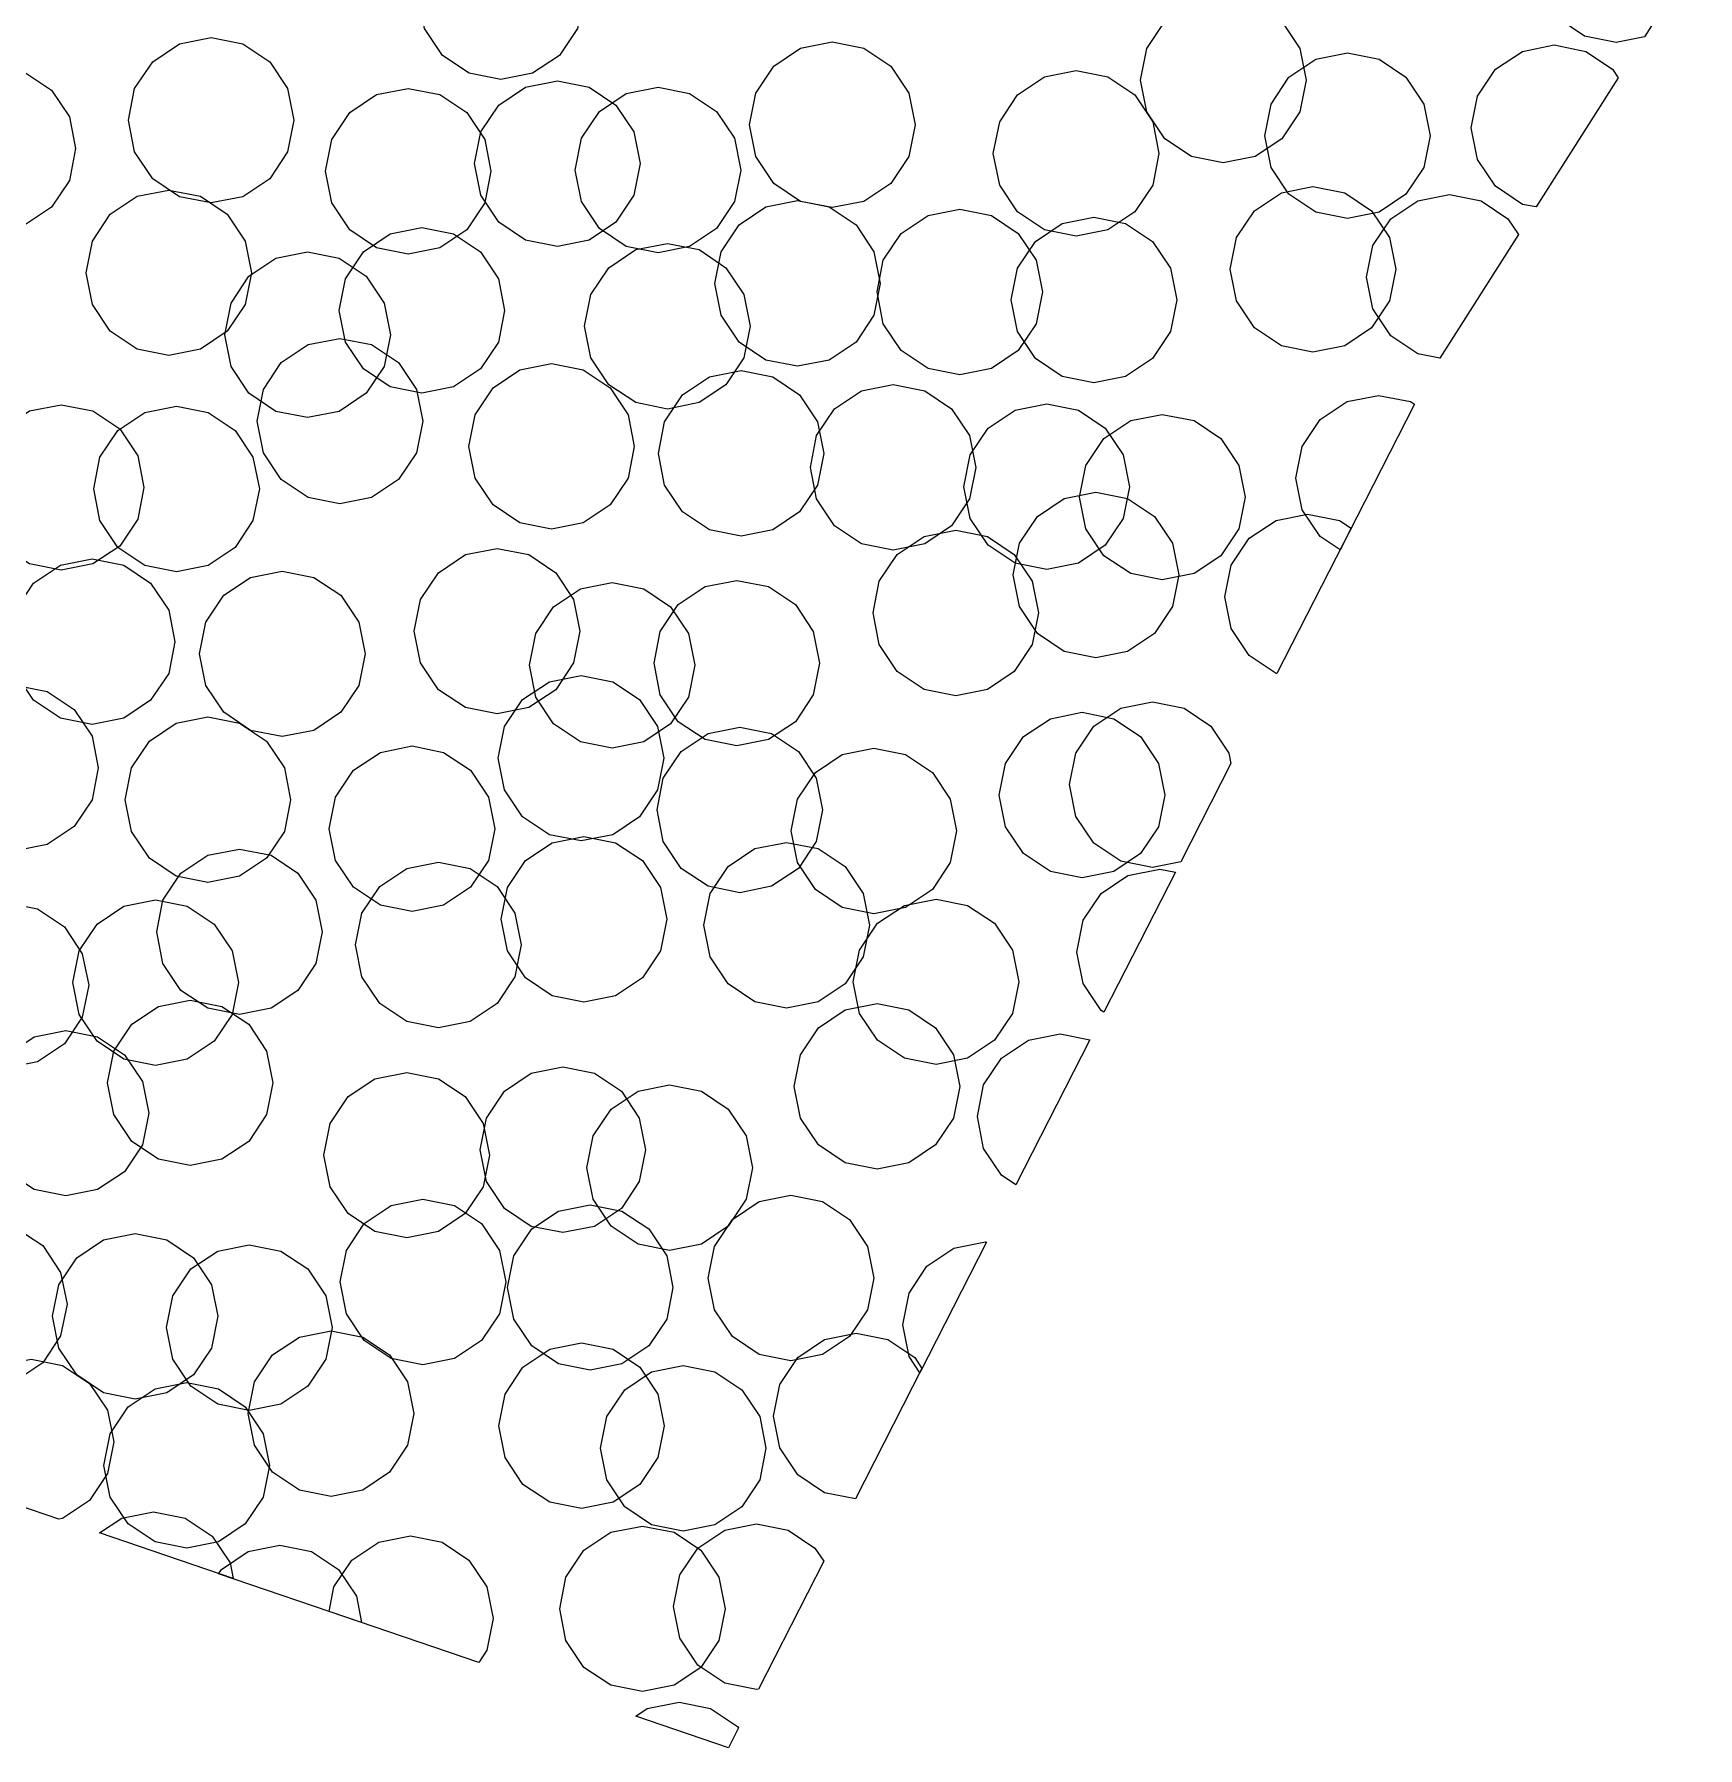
# Model space of a CAD drawing. Header units: millimetres. Extents: x -64 to 65, y -33 to 54.
# Drawn here: x -10.84 to 1.21, y 26.06 to 38.48 of the extents above; entities that cross this region are included whole.
import ezdxf

# ---------------------------------------------------------------- set-up
doc = ezdxf.new("R2010")
doc.units = ezdxf.units.MM

msp = doc.modelspace()

# ---------------------------------------------------------------- linework, layer by layer
for points in [[(0.827, 38.459), (0.623, 38.418), (0.394, 38.464), (0.199, 38.594), (0.069, 38.789), (0.023, 39.018), (0.069, 39.248), (0.199, 39.443), (0.394, 39.573), (0.623, 39.618), (0.853, 39.573), (1.047, 39.443), (1.178, 39.248), (1.214, 39.066), (0.827, 38.459)], [(-6.907, 38.519), (-7.037, 38.324), (-7.231, 38.194), (-7.461, 38.149), (-7.691, 38.194), (-7.885, 38.324), (-8.015, 38.519), (-8.061, 38.749), (-8.015, 38.978), (-7.885, 39.173), (-7.691, 39.303), (-7.461, 39.349), (-7.231, 39.303), (-7.037, 39.173), (-6.907, 38.978), (-6.861, 38.749), (-6.907, 38.519)], [(-1.671, 37.915), (-1.801, 37.72), (-1.995, 37.59), (-2.225, 37.544), (-2.455, 37.59), (-2.649, 37.72), (-2.779, 37.915), (-2.825, 38.144), (-2.779, 38.374), (-2.649, 38.569), (-2.455, 38.699), (-2.225, 38.744), (-1.995, 38.699), (-1.801, 38.569), (-1.671, 38.374), (-1.625, 38.144), (-1.671, 37.915)], [(-9.007, 37.624), (-9.137, 37.429), (-9.332, 37.299), (-9.561, 37.254), (-9.791, 37.299), (-9.985, 37.429), (-10.116, 37.624), (-10.161, 37.854), (-10.116, 38.083), (-9.985, 38.278), (-9.791, 38.408), (-9.561, 38.454), (-9.332, 38.408), (-9.137, 38.278), (-9.007, 38.083), (-8.961, 37.854), (-9.007, 37.624)], [(-4.505, 37.591), (-4.635, 37.396), (-4.83, 37.266), (-5.059, 37.221), (-5.289, 37.266), (-5.484, 37.396), (-5.614, 37.591), (-5.659, 37.821), (-5.614, 38.05), (-5.484, 38.245), (-5.289, 38.375), (-5.059, 38.421), (-4.83, 38.375), (-4.635, 38.245), (-4.505, 38.05), (-4.459, 37.821), (-4.505, 37.591)], [(0.042, 37.225), (-0.057, 37.244), (-0.252, 37.375), (-0.382, 37.569), (-0.428, 37.799), (-0.382, 38.028), (-0.252, 38.223), (-0.057, 38.353), (0.172, 38.399), (0.402, 38.353), (0.596, 38.223), (0.638, 38.161), (0.042, 37.225)], [(-10.589, 37.418), (-10.719, 37.224), (-10.914, 37.094), (-11.144, 37.048), (-11.373, 37.094), (-11.568, 37.224), (-11.698, 37.418), (-11.744, 37.648), (-11.698, 37.878), (-11.568, 38.072), (-11.373, 38.202), (-11.144, 38.248), (-10.914, 38.202), (-10.719, 38.072), (-10.589, 37.878), (-10.544, 37.648), (-10.589, 37.418)], [(-0.771, 37.512), (-0.901, 37.317), (-1.095, 37.187), (-1.325, 37.141), (-1.555, 37.187), (-1.749, 37.317), (-1.879, 37.512), (-1.925, 37.741), (-1.879, 37.971), (-1.749, 38.166), (-1.555, 38.296), (-1.325, 38.341), (-1.095, 38.296), (-0.901, 38.166), (-0.771, 37.971), (-0.725, 37.741), (-0.771, 37.512)], [(-6.498, 37.31), (-6.628, 37.115), (-6.822, 36.985), (-7.052, 36.939), (-7.282, 36.985), (-7.476, 37.115), (-7.606, 37.31), (-7.652, 37.539), (-7.606, 37.769), (-7.476, 37.963), (-7.282, 38.094), (-7.052, 38.139), (-6.822, 38.094), (-6.628, 37.963), (-6.498, 37.769), (-6.452, 37.539), (-6.498, 37.31)], [(-2.737, 37.384), (-2.867, 37.189), (-3.062, 37.059), (-3.292, 37.013), (-3.521, 37.059), (-3.716, 37.189), (-3.846, 37.384), (-3.892, 37.613), (-3.846, 37.843), (-3.716, 38.038), (-3.521, 38.168), (-3.292, 38.213), (-3.062, 38.168), (-2.867, 38.038), (-2.737, 37.843), (-2.692, 37.613), (-2.737, 37.384)], [(-7.578, 37.255), (-7.708, 37.06), (-7.903, 36.93), (-8.133, 36.884), (-8.362, 36.93), (-8.557, 37.06), (-8.687, 37.255), (-8.733, 37.484), (-8.687, 37.714), (-8.557, 37.909), (-8.362, 38.039), (-8.133, 38.084), (-7.903, 38.039), (-7.708, 37.909), (-7.578, 37.714), (-7.533, 37.484), (-7.578, 37.255)], [(-5.768, 37.264), (-5.898, 37.069), (-6.093, 36.939), (-6.322, 36.893), (-6.552, 36.939), (-6.747, 37.069), (-6.877, 37.264), (-6.922, 37.493), (-6.877, 37.723), (-6.747, 37.917), (-6.552, 38.047), (-6.322, 38.093), (-6.093, 38.047), (-5.898, 37.917), (-5.768, 37.723), (-5.722, 37.493), (-5.768, 37.264)], [(-9.314, 36.519), (-9.444, 36.324), (-9.638, 36.194), (-9.868, 36.148), (-10.098, 36.194), (-10.292, 36.324), (-10.422, 36.519), (-10.468, 36.748), (-10.422, 36.978), (-10.292, 37.172), (-10.098, 37.303), (-9.868, 37.348), (-9.638, 37.303), (-9.444, 37.172), (-9.314, 36.978), (-9.268, 36.748), (-9.314, 36.519)], [(-4.757, 36.441), (-4.887, 36.246), (-5.081, 36.116), (-5.311, 36.071), (-5.541, 36.116), (-5.735, 36.246), (-5.865, 36.441), (-5.911, 36.671), (-5.865, 36.9), (-5.735, 37.095), (-5.541, 37.225), (-5.311, 37.271), (-5.081, 37.225), (-4.887, 37.095), (-4.757, 36.9), (-4.711, 36.671), (-4.757, 36.441)], [(-1.021, 36.544), (-1.151, 36.349), (-1.345, 36.219), (-1.575, 36.174), (-1.804, 36.219), (-1.999, 36.349), (-2.129, 36.544), (-2.175, 36.774), (-2.129, 37.003), (-1.999, 37.198), (-1.804, 37.328), (-1.575, 37.374), (-1.345, 37.328), (-1.151, 37.198), (-1.021, 37.003), (-0.975, 36.774), (-1.021, 36.544)], [(-0.655, 36.129), (-0.816, 36.161), (-1.011, 36.291), (-1.141, 36.486), (-1.186, 36.716), (-1.141, 36.945), (-1.011, 37.14), (-0.816, 37.27), (-0.586, 37.316), (-0.357, 37.27), (-0.162, 37.14), (-0.085, 37.025), (-0.655, 36.129)], [(-3.581, 36.379), (-3.711, 36.185), (-3.906, 36.055), (-4.135, 36.009), (-4.365, 36.055), (-4.56, 36.185), (-4.69, 36.379), (-4.735, 36.609), (-4.69, 36.839), (-4.56, 37.033), (-4.365, 37.163), (-4.135, 37.209), (-3.906, 37.163), (-3.711, 37.033), (-3.581, 36.839), (-3.535, 36.609), (-3.581, 36.379)], [(-2.609, 36.322), (-2.739, 36.127), (-2.933, 35.997), (-3.163, 35.951), (-3.393, 35.997), (-3.587, 36.127), (-3.717, 36.322), (-3.763, 36.551), (-3.717, 36.781), (-3.587, 36.976), (-3.393, 37.106), (-3.163, 37.151), (-2.933, 37.106), (-2.739, 36.976), (-2.609, 36.781), (-2.563, 36.551), (-2.609, 36.322)], [(-7.479, 36.246), (-7.61, 36.051), (-7.804, 35.921), (-8.034, 35.876), (-8.263, 35.921), (-8.458, 36.051), (-8.588, 36.246), (-8.634, 36.476), (-8.588, 36.705), (-8.458, 36.9), (-8.263, 37.03), (-8.034, 37.076), (-7.804, 37.03), (-7.61, 36.9), (-7.479, 36.705), (-7.434, 36.476), (-7.479, 36.246)], [(-8.308, 36.069), (-8.438, 35.875), (-8.633, 35.744), (-8.862, 35.699), (-9.092, 35.744), (-9.287, 35.875), (-9.417, 36.069), (-9.462, 36.299), (-9.417, 36.528), (-9.287, 36.723), (-9.092, 36.853), (-8.862, 36.899), (-8.633, 36.853), (-8.438, 36.723), (-8.308, 36.528), (-8.262, 36.299), (-8.308, 36.069)], [(-5.7, 36.132), (-5.83, 35.937), (-6.025, 35.807), (-6.254, 35.761), (-6.484, 35.807), (-6.678, 35.937), (-6.809, 36.132), (-6.854, 36.361), (-6.809, 36.591), (-6.678, 36.785), (-6.484, 36.916), (-6.254, 36.961), (-6.025, 36.916), (-5.83, 36.785), (-5.7, 36.591), (-5.654, 36.361), (-5.7, 36.132)], [(-8.074, 35.444), (-8.204, 35.249), (-8.399, 35.119), (-8.628, 35.073), (-8.858, 35.119), (-9.053, 35.249), (-9.183, 35.444), (-9.228, 35.673), (-9.183, 35.903), (-9.053, 36.097), (-8.858, 36.228), (-8.628, 36.273), (-8.399, 36.228), (-8.204, 36.097), (-8.074, 35.903), (-8.028, 35.673), (-8.074, 35.444)], [(-6.539, 35.26), (-6.669, 35.066), (-6.864, 34.935), (-7.094, 34.89), (-7.323, 34.935), (-7.518, 35.066), (-7.648, 35.26), (-7.694, 35.49), (-7.648, 35.719), (-7.518, 35.914), (-7.323, 36.044), (-7.094, 36.09), (-6.864, 36.044), (-6.669, 35.914), (-6.539, 35.719), (-6.494, 35.49), (-6.539, 35.26)], [(-5.166, 35.209), (-5.296, 35.015), (-5.491, 34.885), (-5.72, 34.839), (-5.95, 34.885), (-6.144, 35.015), (-6.275, 35.209), (-6.32, 35.439), (-6.275, 35.669), (-6.144, 35.863), (-5.95, 35.993), (-5.72, 36.039), (-5.491, 35.993), (-5.296, 35.863), (-5.166, 35.669), (-5.12, 35.439), (-5.166, 35.209)], [(-4.064, 35.109), (-4.194, 34.914), (-4.389, 34.784), (-4.618, 34.738), (-4.848, 34.784), (-5.043, 34.914), (-5.173, 35.109), (-5.218, 35.338), (-5.173, 35.568), (-5.043, 35.762), (-4.848, 35.892), (-4.618, 35.938), (-4.389, 35.892), (-4.194, 35.762), (-4.064, 35.568), (-4.018, 35.338), (-4.064, 35.109)], [(-10.093, 34.963), (-10.223, 34.768), (-10.418, 34.638), (-10.648, 34.592), (-10.877, 34.638), (-11.072, 34.768), (-11.202, 34.963), (-11.248, 35.192), (-11.202, 35.422), (-11.072, 35.617), (-10.877, 35.747), (-10.648, 35.792), (-10.418, 35.747), (-10.223, 35.617), (-10.093, 35.422), (-10.048, 35.192), (-10.093, 34.963)], [(-9.258, 34.952), (-9.388, 34.757), (-9.583, 34.627), (-9.812, 34.582), (-10.042, 34.627), (-10.237, 34.757), (-10.367, 34.952), (-10.412, 35.182), (-10.367, 35.411), (-10.237, 35.606), (-10.042, 35.736), (-9.812, 35.782), (-9.583, 35.736), (-9.388, 35.606), (-9.258, 35.411), (-9.212, 35.182), (-9.258, 34.952)], [(-2.95, 34.968), (-3.081, 34.774), (-3.275, 34.644), (-3.505, 34.598), (-3.734, 34.644), (-3.929, 34.774), (-4.059, 34.968), (-4.105, 35.198), (-4.059, 35.428), (-3.929, 35.622), (-3.734, 35.752), (-3.505, 35.798), (-3.275, 35.752), (-3.081, 35.622), (-2.95, 35.428), (-2.905, 35.198), (-2.95, 34.968)], [(-1.379, 34.74), (-1.523, 34.836), (-1.653, 35.031), (-1.699, 35.26), (-1.653, 35.49), (-1.523, 35.685), (-1.328, 35.815), (-1.099, 35.86), (-0.869, 35.815), (-0.84, 35.795), (-1.379, 34.74)], [(-2.112, 34.893), (-2.242, 34.698), (-2.437, 34.568), (-2.667, 34.522), (-2.896, 34.568), (-3.091, 34.698), (-3.221, 34.893), (-3.267, 35.122), (-3.221, 35.352), (-3.091, 35.547), (-2.896, 35.677), (-2.667, 35.722), (-2.437, 35.677), (-2.242, 35.547), (-2.112, 35.352), (-2.067, 35.122), (-2.112, 34.893)], [(-2.594, 34.329), (-2.724, 34.134), (-2.919, 34.004), (-3.148, 33.959), (-3.378, 34.004), (-3.572, 34.134), (-3.703, 34.329), (-3.748, 34.559), (-3.703, 34.788), (-3.572, 34.983), (-3.378, 35.113), (-3.148, 35.159), (-2.919, 35.113), (-2.724, 34.983), (-2.594, 34.788), (-2.548, 34.559), (-2.594, 34.329)], [(-1.837, 33.844), (-1.843, 33.845), (-2.038, 33.975), (-2.168, 34.17), (-2.214, 34.399), (-2.168, 34.629), (-2.038, 34.824), (-1.843, 34.954), (-1.614, 34.999), (-1.384, 34.954), (-1.299, 34.897), (-1.837, 33.844)], [(-3.61, 34.054), (-3.74, 33.859), (-3.935, 33.729), (-4.164, 33.683), (-4.394, 33.729), (-4.589, 33.859), (-4.719, 34.054), (-4.764, 34.283), (-4.719, 34.513), (-4.589, 34.707), (-4.394, 34.838), (-4.164, 34.883), (-3.935, 34.838), (-3.74, 34.707), (-3.61, 34.513), (-3.564, 34.283), (-3.61, 34.054)], [(-9.869, 33.845), (-10, 33.651), (-10.194, 33.521), (-10.424, 33.475), (-10.653, 33.521), (-10.848, 33.651), (-10.978, 33.845), (-11.024, 34.075), (-10.978, 34.304), (-10.848, 34.499), (-10.653, 34.629), (-10.424, 34.675), (-10.194, 34.629), (-10, 34.499), (-9.869, 34.304), (-9.824, 34.075), (-9.869, 33.845)], [(-6.934, 33.922), (-7.064, 33.727), (-7.259, 33.597), (-7.489, 33.551), (-7.718, 33.597), (-7.913, 33.727), (-8.043, 33.922), (-8.089, 34.151), (-8.043, 34.381), (-7.913, 34.575), (-7.718, 34.706), (-7.489, 34.751), (-7.259, 34.706), (-7.064, 34.575), (-6.934, 34.381), (-6.889, 34.151), (-6.934, 33.922)], [(-8.492, 33.757), (-8.622, 33.563), (-8.816, 33.432), (-9.046, 33.387), (-9.276, 33.432), (-9.47, 33.563), (-9.6, 33.757), (-9.646, 33.987), (-9.6, 34.216), (-9.47, 34.411), (-9.276, 34.541), (-9.046, 34.587), (-8.816, 34.541), (-8.622, 34.411), (-8.492, 34.216), (-8.446, 33.987), (-8.492, 33.757)], [(-5.197, 33.69), (-5.327, 33.495), (-5.522, 33.365), (-5.751, 33.319), (-5.981, 33.365), (-6.176, 33.495), (-6.306, 33.69), (-6.351, 33.919), (-6.306, 34.149), (-6.176, 34.344), (-5.981, 34.474), (-5.751, 34.519), (-5.522, 34.474), (-5.327, 34.344), (-5.197, 34.149), (-5.151, 33.919), (-5.197, 33.69)], [(-6.101, 33.674), (-6.231, 33.479), (-6.426, 33.349), (-6.655, 33.304), (-6.885, 33.349), (-7.079, 33.479), (-7.209, 33.674), (-7.255, 33.904), (-7.209, 34.133), (-7.079, 34.328), (-6.885, 34.458), (-6.655, 34.504), (-6.426, 34.458), (-6.231, 34.328), (-6.101, 34.133), (-6.055, 33.904), (-6.101, 33.674)], [(-6.326, 33.001), (-6.456, 32.806), (-6.65, 32.676), (-6.88, 32.631), (-7.11, 32.676), (-7.304, 32.806), (-7.434, 33.001), (-7.48, 33.231), (-7.434, 33.46), (-7.304, 33.655), (-7.11, 33.785), (-6.88, 33.831), (-6.65, 33.785), (-6.456, 33.655), (-6.326, 33.46), (-6.28, 33.231), (-6.326, 33.001)], [(-10.424, 32.93), (-10.555, 32.735), (-10.749, 32.605), (-10.979, 32.56), (-11.208, 32.605), (-11.403, 32.735), (-11.533, 32.93), (-11.579, 33.16), (-11.533, 33.389), (-11.403, 33.584), (-11.208, 33.714), (-10.979, 33.76), (-10.749, 33.714), (-10.555, 33.584), (-10.424, 33.389), (-10.379, 33.16), (-10.424, 32.93)], [(-9.03, 32.7), (-9.161, 32.506), (-9.355, 32.376), (-9.585, 32.33), (-9.814, 32.376), (-10.009, 32.506), (-10.139, 32.7), (-10.185, 32.93), (-10.139, 33.16), (-10.009, 33.354), (-9.814, 33.484), (-9.585, 33.53), (-9.355, 33.484), (-9.161, 33.354), (-9.03, 33.16), (-8.985, 32.93), (-9.03, 32.7)], [(-2.695, 32.733), (-2.825, 32.539), (-3.019, 32.409), (-3.249, 32.363), (-3.478, 32.409), (-3.673, 32.539), (-3.803, 32.733), (-3.849, 32.963), (-3.803, 33.192), (-3.673, 33.387), (-3.478, 33.517), (-3.249, 33.563), (-3.019, 33.517), (-2.825, 33.387), (-2.695, 33.192), (-2.649, 32.963), (-2.695, 32.733)], [(-2.533, 32.48), (-2.739, 32.439), (-2.969, 32.484), (-3.163, 32.615), (-3.293, 32.809), (-3.339, 33.039), (-3.293, 33.268), (-3.163, 33.463), (-2.969, 33.593), (-2.739, 33.639), (-2.509, 33.593), (-2.315, 33.463), (-2.185, 33.268), (-2.17, 33.192), (-2.533, 32.48)], [(-5.175, 32.626), (-5.305, 32.432), (-5.5, 32.302), (-5.729, 32.256), (-5.959, 32.302), (-6.154, 32.432), (-6.284, 32.626), (-6.329, 32.856), (-6.284, 33.085), (-6.154, 33.28), (-5.959, 33.41), (-5.729, 33.456), (-5.5, 33.41), (-5.305, 33.28), (-5.175, 33.085), (-5.129, 32.856), (-5.175, 32.626)], [(-7.551, 32.489), (-7.681, 32.295), (-7.876, 32.165), (-8.105, 32.119), (-8.335, 32.165), (-8.529, 32.295), (-8.659, 32.489), (-8.705, 32.719), (-8.659, 32.948), (-8.529, 33.143), (-8.335, 33.273), (-8.105, 33.319), (-7.876, 33.273), (-7.681, 33.143), (-7.551, 32.948), (-7.505, 32.719), (-7.551, 32.489)], [(-4.204, 32.474), (-4.334, 32.279), (-4.528, 32.149), (-4.758, 32.103), (-4.988, 32.149), (-5.182, 32.279), (-5.312, 32.474), (-5.358, 32.703), (-5.312, 32.933), (-5.182, 33.128), (-4.988, 33.258), (-4.758, 33.303), (-4.528, 33.258), (-4.334, 33.128), (-4.204, 32.933), (-4.158, 32.703), (-4.204, 32.474)], [(-6.305, 31.834), (-6.435, 31.639), (-6.63, 31.509), (-6.859, 31.463), (-7.089, 31.509), (-7.283, 31.639), (-7.414, 31.834), (-7.459, 32.063), (-7.414, 32.293), (-7.283, 32.488), (-7.089, 32.618), (-6.859, 32.663), (-6.63, 32.618), (-6.435, 32.488), (-6.305, 32.293), (-6.259, 32.063), (-6.305, 31.834)], [(-8.802, 31.743), (-8.932, 31.548), (-9.127, 31.418), (-9.356, 31.372), (-9.586, 31.418), (-9.781, 31.548), (-9.911, 31.743), (-9.956, 31.972), (-9.911, 32.202), (-9.781, 32.397), (-9.586, 32.527), (-9.356, 32.572), (-9.127, 32.527), (-8.932, 32.397), (-8.802, 32.202), (-8.756, 31.972), (-8.802, 31.743)], [(-4.836, 31.791), (-4.966, 31.596), (-5.161, 31.466), (-5.39, 31.42), (-5.62, 31.466), (-5.815, 31.596), (-5.945, 31.791), (-5.99, 32.02), (-5.945, 32.25), (-5.815, 32.445), (-5.62, 32.575), (-5.39, 32.62), (-5.161, 32.575), (-4.966, 32.445), (-4.836, 32.25), (-4.79, 32.02), (-4.836, 31.791)], [(-7.359, 31.647), (-7.489, 31.453), (-7.684, 31.323), (-7.914, 31.277), (-8.143, 31.323), (-8.338, 31.453), (-8.468, 31.647), (-8.514, 31.877), (-8.468, 32.107), (-8.338, 32.301), (-8.143, 32.431), (-7.914, 32.477), (-7.684, 32.431), (-7.489, 32.301), (-7.359, 32.107), (-7.314, 31.877), (-7.359, 31.647)], [(-3.09, 31.389), (-3.111, 31.402), (-3.241, 31.597), (-3.286, 31.826), (-3.241, 32.056), (-3.111, 32.251), (-2.916, 32.381), (-2.686, 32.426), (-2.572, 32.404), (-3.09, 31.389)], [(-10.495, 31.355), (-10.625, 31.16), (-10.82, 31.03), (-11.049, 30.985), (-11.279, 31.03), (-11.474, 31.16), (-11.604, 31.355), (-11.649, 31.585), (-11.604, 31.814), (-11.474, 32.009), (-11.279, 32.139), (-11.049, 32.185), (-10.82, 32.139), (-10.625, 32.009), (-10.495, 31.814), (-10.449, 31.585), (-10.495, 31.355)], [(-9.409, 31.374), (-9.539, 31.18), (-9.734, 31.05), (-9.964, 31.004), (-10.193, 31.05), (-10.388, 31.18), (-10.518, 31.374), (-10.564, 31.604), (-10.518, 31.834), (-10.388, 32.028), (-10.193, 32.158), (-9.964, 32.204), (-9.734, 32.158), (-9.539, 32.028), (-9.409, 31.834), (-9.364, 31.604), (-9.409, 31.374)], [(-3.753, 31.381), (-3.883, 31.186), (-4.078, 31.056), (-4.307, 31.01), (-4.537, 31.056), (-4.732, 31.186), (-4.862, 31.381), (-4.907, 31.61), (-4.862, 31.84), (-4.732, 32.034), (-4.537, 32.164), (-4.307, 32.21), (-4.078, 32.164), (-3.883, 32.034), (-3.753, 31.84), (-3.707, 31.61), (-3.753, 31.381)], [(-9.159, 30.648), (-9.289, 30.454), (-9.483, 30.324), (-9.713, 30.278), (-9.943, 30.324), (-10.137, 30.454), (-10.267, 30.648), (-10.313, 30.878), (-10.267, 31.108), (-10.137, 31.302), (-9.943, 31.432), (-9.713, 31.478), (-9.483, 31.432), (-9.289, 31.302), (-9.159, 31.108), (-9.113, 30.878), (-9.159, 30.648)], [(-4.181, 30.623), (-4.311, 30.428), (-4.505, 30.298), (-4.735, 30.252), (-4.965, 30.298), (-5.159, 30.428), (-5.289, 30.623), (-5.335, 30.852), (-5.289, 31.082), (-5.159, 31.277), (-4.965, 31.407), (-4.735, 31.452), (-4.505, 31.407), (-4.311, 31.277), (-4.181, 31.082), (-4.135, 30.852), (-4.181, 30.623)], [(-10.06, 30.428), (-10.19, 30.234), (-10.384, 30.104), (-10.614, 30.058), (-10.844, 30.104), (-11.038, 30.234), (-11.168, 30.428), (-11.214, 30.658), (-11.168, 30.887), (-11.038, 31.082), (-10.844, 31.212), (-10.614, 31.258), (-10.384, 31.212), (-10.19, 31.082), (-10.06, 30.887), (-10.014, 30.658), (-10.06, 30.428)], [(-3.728, 30.14), (-3.832, 30.209), (-3.962, 30.403), (-4.007, 30.633), (-3.962, 30.863), (-3.832, 31.057), (-3.637, 31.187), (-3.407, 31.233), (-3.192, 31.19), (-3.728, 30.14)], [(-7.59, 30.124), (-7.72, 29.93), (-7.914, 29.8), (-8.144, 29.754), (-8.374, 29.8), (-8.568, 29.93), (-8.698, 30.124), (-8.744, 30.354), (-8.698, 30.584), (-8.568, 30.778), (-8.374, 30.908), (-8.144, 30.954), (-7.914, 30.908), (-7.72, 30.778), (-7.59, 30.584), (-7.544, 30.354), (-7.59, 30.124)], [(-6.458, 30.163), (-6.588, 29.968), (-6.782, 29.838), (-7.012, 29.793), (-7.242, 29.838), (-7.436, 29.968), (-7.566, 30.163), (-7.612, 30.393), (-7.566, 30.622), (-7.436, 30.817), (-7.242, 30.947), (-7.012, 30.993), (-6.782, 30.947), (-6.588, 30.817), (-6.458, 30.622), (-6.412, 30.393), (-6.458, 30.163)], [(-5.683, 30.034), (-5.813, 29.839), (-6.008, 29.709), (-6.238, 29.663), (-6.467, 29.709), (-6.662, 29.839), (-6.792, 30.034), (-6.838, 30.263), (-6.792, 30.493), (-6.662, 30.687), (-6.467, 30.817), (-6.238, 30.863), (-6.008, 30.817), (-5.813, 30.687), (-5.683, 30.493), (-5.638, 30.263), (-5.683, 30.034)], [(-4.804, 29.233), (-4.934, 29.039), (-5.129, 28.909), (-5.359, 28.863), (-5.588, 28.909), (-5.783, 29.039), (-5.913, 29.233), (-5.959, 29.463), (-5.913, 29.693), (-5.783, 29.887), (-5.588, 30.017), (-5.359, 30.063), (-5.129, 30.017), (-4.934, 29.887), (-4.804, 29.693), (-4.759, 29.463), (-4.804, 29.233)], [(-7.472, 29.205), (-7.602, 29.01), (-7.797, 28.88), (-8.026, 28.835), (-8.256, 28.88), (-8.451, 29.01), (-8.581, 29.205), (-8.626, 29.435), (-8.581, 29.664), (-8.451, 29.859), (-8.256, 29.989), (-8.026, 30.035), (-7.797, 29.989), (-7.602, 29.859), (-7.472, 29.664), (-7.426, 29.435), (-7.472, 29.205)], [(-6.259, 29.165), (-6.389, 28.971), (-6.584, 28.841), (-6.814, 28.795), (-7.043, 28.841), (-7.238, 28.971), (-7.368, 29.165), (-7.414, 29.395), (-7.368, 29.625), (-7.238, 29.819), (-7.043, 29.949), (-6.814, 29.995), (-6.584, 29.949), (-6.389, 29.819), (-6.259, 29.625), (-6.214, 29.395), (-6.259, 29.165)], [(-10.652, 29.044), (-10.782, 28.85), (-10.976, 28.719), (-11.206, 28.674), (-11.435, 28.719), (-11.63, 28.85), (-11.76, 29.044), (-11.806, 29.274), (-11.76, 29.503), (-11.63, 29.698), (-11.435, 29.828), (-11.206, 29.874), (-10.976, 29.828), (-10.782, 29.698), (-10.652, 29.503), (-10.606, 29.274), (-10.652, 29.044)], [(-9.558, 28.956), (-9.688, 28.761), (-9.882, 28.631), (-10.112, 28.586), (-10.342, 28.631), (-10.536, 28.761), (-10.666, 28.956), (-10.712, 29.186), (-10.666, 29.415), (-10.536, 29.61), (-10.342, 29.74), (-10.112, 29.786), (-9.882, 29.74), (-9.688, 29.61), (-9.558, 29.415), (-9.512, 29.186), (-9.558, 28.956)], [(-8.73, 28.875), (-8.86, 28.68), (-9.055, 28.55), (-9.285, 28.504), (-9.514, 28.55), (-9.709, 28.68), (-9.839, 28.875), (-9.885, 29.104), (-9.839, 29.334), (-9.709, 29.529), (-9.514, 29.659), (-9.285, 29.704), (-9.055, 29.659), (-8.86, 29.529), (-8.73, 29.334), (-8.685, 29.104), (-8.73, 28.875)], [(-4.424, 28.777), (-4.503, 28.895), (-4.548, 29.125), (-4.503, 29.354), (-4.373, 29.549), (-4.178, 29.679), (-3.948, 29.725), (-3.941, 29.723), (-4.424, 28.777)], [(-8.138, 28.252), (-8.268, 28.057), (-8.463, 27.927), (-8.692, 27.881), (-8.922, 27.927), (-9.117, 28.057), (-9.247, 28.252), (-9.292, 28.481), (-9.247, 28.711), (-9.117, 28.906), (-8.922, 29.036), (-8.692, 29.081), (-8.463, 29.036), (-8.268, 28.906), (-8.138, 28.711), (-8.092, 28.481), (-8.138, 28.252)], [(-4.891, 27.864), (-5.116, 27.908), (-5.31, 28.038), (-5.44, 28.233), (-5.486, 28.463), (-5.44, 28.692), (-5.31, 28.887), (-5.116, 29.017), (-4.886, 29.063), (-4.656, 29.017), (-4.462, 28.887), (-4.409, 28.808), (-4.891, 27.864)], [(-6.323, 28.163), (-6.453, 27.968), (-6.647, 27.838), (-6.877, 27.793), (-7.107, 27.838), (-7.301, 27.968), (-7.431, 28.163), (-7.477, 28.393), (-7.431, 28.622), (-7.301, 28.817), (-7.107, 28.947), (-6.877, 28.993), (-6.647, 28.947), (-6.453, 28.817), (-6.323, 28.622), (-6.277, 28.393), (-6.323, 28.163)], [(-11.36, 27.953), (-11.422, 28.046), (-11.467, 28.276), (-11.422, 28.505), (-11.292, 28.7), (-11.097, 28.83), (-10.867, 28.876), (-10.638, 28.83), (-10.443, 28.7), (-10.313, 28.505), (-10.267, 28.276), (-10.313, 28.046), (-10.443, 27.851), (-10.638, 27.721), (-10.665, 27.716), (-11.36, 27.953)], [(-5.585, 28), (-5.715, 27.806), (-5.91, 27.676), (-6.14, 27.63), (-6.369, 27.676), (-6.564, 27.806), (-6.694, 28), (-6.74, 28.23), (-6.694, 28.459), (-6.564, 28.654), (-6.369, 28.784), (-6.14, 28.83), (-5.91, 28.784), (-5.715, 28.654), (-5.585, 28.459), (-5.54, 28.23), (-5.585, 28)], [(-9.184, 27.876), (-9.314, 27.681), (-9.509, 27.551), (-9.738, 27.506), (-9.968, 27.551), (-10.163, 27.681), (-10.293, 27.876), (-10.338, 28.106), (-10.293, 28.335), (-10.163, 28.53), (-9.968, 28.66), (-9.738, 28.706), (-9.509, 28.66), (-9.314, 28.53), (-9.184, 28.335), (-9.138, 28.106), (-9.184, 27.876)], [(-10.371, 27.616), (-10.208, 27.724), (-9.978, 27.77), (-9.749, 27.724), (-9.554, 27.594), (-9.424, 27.4), (-9.401, 27.285), (-10.371, 27.616)], [(-8.707, 27.048), (-8.671, 27.225), (-8.541, 27.42), (-8.346, 27.55), (-8.117, 27.596), (-7.887, 27.55), (-7.693, 27.42), (-7.563, 27.225), (-7.517, 26.996), (-7.563, 26.766), (-7.622, 26.677), (-8.707, 27.048)], [(-5.881, 26.837), (-6.011, 26.642), (-6.206, 26.512), (-6.435, 26.466), (-6.665, 26.512), (-6.86, 26.642), (-6.99, 26.837), (-7.035, 27.066), (-6.99, 27.296), (-6.86, 27.491), (-6.665, 27.621), (-6.435, 27.666), (-6.206, 27.621), (-6.011, 27.491), (-5.881, 27.296), (-5.835, 27.066), (-5.881, 26.837)], [(-5.595, 26.485), (-5.609, 26.482), (-5.838, 26.528), (-6.033, 26.658), (-6.163, 26.853), (-6.209, 27.082), (-6.163, 27.312), (-6.033, 27.507), (-5.838, 27.637), (-5.609, 27.682), (-5.379, 27.637), (-5.185, 27.507), (-5.121, 27.412), (-5.595, 26.485)], [(-9.508, 27.321), (-9.487, 27.352), (-9.292, 27.482), (-9.063, 27.528), (-8.833, 27.482), (-8.638, 27.352), (-8.508, 27.157), (-8.471, 26.967), (-9.508, 27.321)], [(-5.812, 26.06), (-6.482, 26.288), (-6.4, 26.343), (-6.17, 26.389), (-5.941, 26.343), (-5.746, 26.213), (-5.739, 26.203), (-5.812, 26.06)]]:
    msp.add_lwpolyline(points, close=True)

doc.saveas('drawing.dxf')
